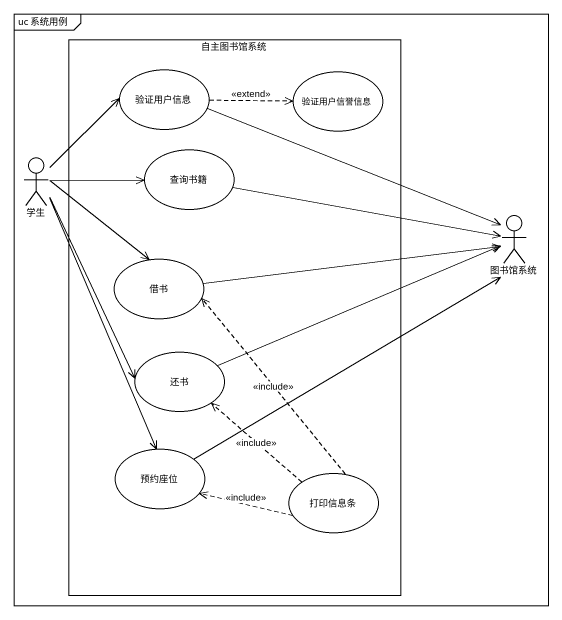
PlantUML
@startuml
mainframe uc 系统用例
rectangle 自主图书馆系统 {
  usecase 验证用户信息
  usecase 验证用户信誉信息
  usecase 查询书籍
  usecase 借书
  usecase 还书
  usecase 预约座位
  usecase 打印信息条
}
actor 学生
actor 图书馆系统
验证用户信息 .right.> 验证用户信誉信息 : <<extend>>
验证用户信息 -right-> 图书馆系统
学生 -up-> 验证用户信息
学生 -right-> 查询书籍
学生 --> 借书
学生 --> 还书
学生 --> 预约座位
查询书籍 -right-> 图书馆系统
借书 -right-> 图书馆系统
还书 -right-> 图书馆系统
预约座位 -up-> 图书馆系统
打印信息条 .up.> 借书 : <<include>>
打印信息条 .up.> 还书 : <<include>>
打印信息条 .left.> 预约座位 : <<include>>
@enduml
